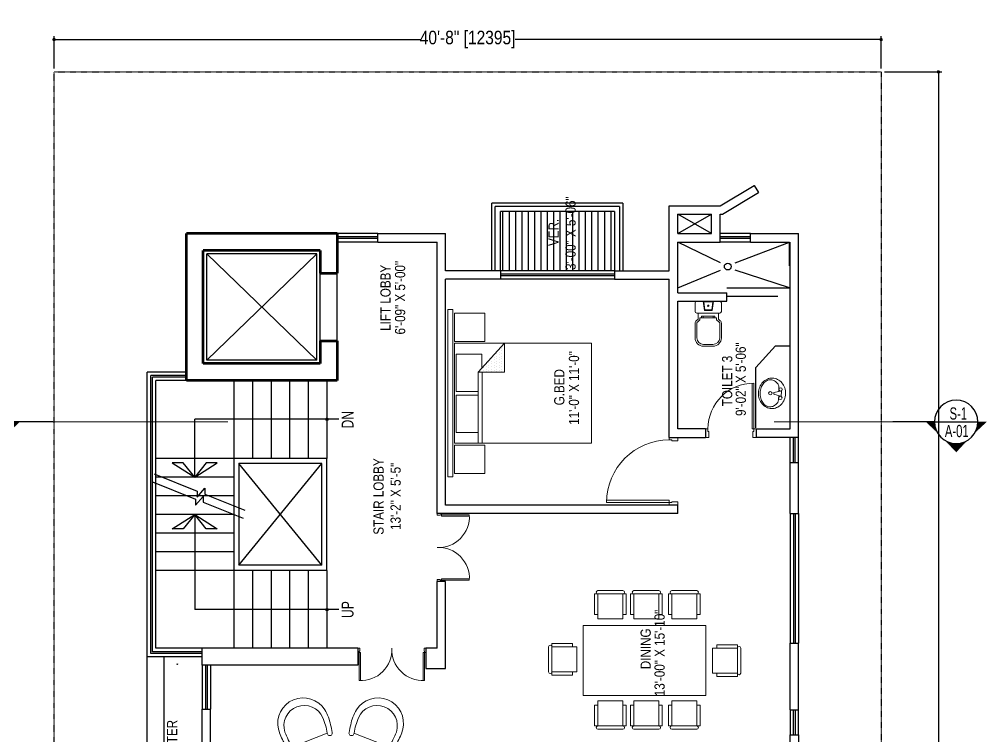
# Model space of a CAD drawing. Header units: inches. Extents: x 283072 to 301462, y 26630 to 62925.
# Drawn here: x 292649 to 293220, y 33186 to 33610 of the extents above; entities that cross this region are included whole.
import ezdxf
from ezdxf.enums import TextEntityAlignment as Align

# ---------------------------------------------------------------- set-up
doc = ezdxf.new("R2010")
doc.units = ezdxf.units.IN
doc.header["$MEASUREMENT"] = 0
doc.header["$PDMODE"] = 2
doc.linetypes.add('ACAD_ISO03W100', pattern=[30, 12, -18])
doc.linetypes.add('DASHDOT', pattern=[25.4, 12.7, -6.35, 0, -6.35])
doc.layers.get('0').update_dxf_attribs({"lineweight": 5})
doc.layers.add('A1-Sect_Symb', color=31, linetype='Continuous')
for name, color, linetype, lineweight in [('BUILDING_OUTER_P3', 1, 'Continuous', 35), ('Column R.C.C', 210, 'Continuous', 53), ('DIM', 4, 'Continuous', 13), ('Dimension.', 7, 'Continuous', 5), ('door', 35, 'Continuous', 13), ('Duct', 8, 'Continuous', 9), ('Floor line', 52, 'Continuous', 5), ('fur', 46, 'Continuous', 13), ('FURNITUR', 244, 'Continuous', 13), ('furniture', 126, 'Continuous', 13), ('Green-3', 64, 'Continuous', 9), ('Hatch', 8, 'Continuous', 9), ('Hatch Brick', 8, 'Continuous', 9), ('Railing', 30, 'Continuous', 25), ('slab', 86, 'Continuous', 9), ('stair', 190, 'Continuous', 13), ('Symbol', 110, 'Continuous', 9), ('Text Note', 2, 'Continuous', 15), ('Text Room name', 4, 'Continuous', 13), ('Text Room Size feet', 34, 'Continuous', 9), ('wall', 7, 'Continuous', 35), ('WHATCH', 26, 'Continuous', 13)]:
    doc.layers.add(name, color=color, linetype=linetype, lineweight=lineweight)
doc.layers.add('WIN', color=7, linetype='Continuous', lineweight=18, true_color=0x144fff)
doc.styles.add('ATT', font='TXT')
doc.styles.add('S_Swis721 LtCn BT', font='swisscl.ttf')
doc.styles.add('SIM-N', font='SIMPLEX.shx', dxfattribs={"width": 0.75})
doc.styles.add('SIM-VN', font='simplex.shx', dxfattribs={"width": 0.5})
doc.styles.get("Standard").update_dxf_attribs({"font": 'ARIALN.TTF'})
doc.styles.add('STYLUS', font='swisscl.ttf', dxfattribs={"width": 0.9})
doc.dimstyles.get("Standard").update_dxf_attribs({"dimtxt": 11, "dimasz": 2, "dimexe": 2, "dimexo": 2, "dimgap": 0.09, "dimtad": 0, "dimtih": 1, "dimtoh": 1, "dimdec": 4, "dimzin": 0, "dimdsep": 46, "dimlunit": 4, "dimtxsty": 'Standard', "dimblk": 'DOT', "dimcen": 0.09, "dimadec": 0, "dimazin": 0, "dimtfac": 1, "dimtdec": 4, "dimtofl": 0, "dimtmove": 0, "dimatfit": 3, "dimldrblk": 'DOT', "dimfxl": 1, "dimtolj": 1, "dimtzin": 0, "dimarcsym": 0})

# ---------------------------------------------------------------- blocks, each defined once
blk = doc.blocks.new('A$C6041352F')
at = {"layer": 'furniture', "lineweight": 0}
for p, q in [((50.63, 111.44), (31.93, 111.44)), ((31.93, 111.44), (31.93, 99.2)), ((48.66, 113.41), (33.89, 113.41)), ((33.89, 111.44), (33.89, 96.68)), ((48.66, 96.68), (48.66, 111.44)), ((50.63, 99.2), (50.63, 111.44)), ((31.93, 99.2), (33.89, 99.2)), ((48.66, 99.2), (50.63, 99.2)), ((61.2, 92.92), (19.86, 92.92)), ((19.86, 92.92), (19.86, 20.67)), ((33.89, 96.68), (48.66, 96.68)), ((61.2, 20.67), (61.2, 92.92)), ((1.97, 86.25), (1.97, 67.55)), ((14.21, 86.25), (1.97, 86.25)), ((14.21, 84.28), (14.21, 86.25)), ((67.66, 86.25), (79.9, 86.25)), ((67.66, 84.28), (67.66, 86.25)), ((79.9, 86.25), (79.9, 67.55)), ((0, 84.28), (0, 69.52)), ((16.73, 84.28), (1.97, 84.28)), ((16.73, 69.52), (16.73, 84.28)), ((65.14, 69.52), (65.14, 84.28)), ((65.14, 84.28), (79.9, 84.28)), ((81.87, 84.28), (81.87, 69.52)), ((1.97, 69.52), (16.73, 69.52)), ((14.21, 67.55), (14.21, 69.52)), ((79.9, 69.52), (65.14, 69.52)), ((67.66, 67.55), (67.66, 69.52)), ((0, 63.04), (0, 48.28)), ((1.97, 67.55), (14.21, 67.55)), ((1.97, 65.01), (1.97, 46.31)), ((14.21, 65.01), (1.97, 65.01)), ((16.73, 63.04), (1.97, 63.04)), ((14.21, 63.04), (14.21, 65.01)), ((16.73, 48.28), (16.73, 63.04)), ((65.14, 48.28), (65.14, 63.04)), ((65.14, 63.04), (79.9, 63.04)), ((79.9, 67.55), (67.66, 67.55)), ((67.66, 65.01), (79.9, 65.01)), ((67.66, 63.04), (67.66, 65.01)), ((79.9, 65.01), (79.9, 46.31)), ((81.87, 63.04), (81.87, 48.28)), ((1.97, 48.28), (16.73, 48.28)), ((1.97, 46.31), (14.21, 46.31)), ((14.21, 46.31), (14.21, 48.28)), ((79.9, 48.28), (65.14, 48.28)), ((67.66, 46.31), (67.66, 48.28)), ((79.9, 46.31), (67.66, 46.31)), ((0, 40.72), (0, 25.96)), ((1.97, 42.69), (1.97, 23.99)), ((14.21, 42.69), (1.97, 42.69)), ((16.73, 40.72), (1.97, 40.72)), ((14.21, 40.72), (14.21, 42.69)), ((16.73, 25.96), (16.73, 40.72)), ((65.14, 25.96), (65.14, 40.72)), ((65.14, 40.72), (79.9, 40.72)), ((67.66, 42.69), (79.9, 42.69)), ((67.66, 40.72), (67.66, 42.69)), ((79.9, 42.69), (79.9, 23.99)), ((81.87, 40.72), (81.87, 25.96)), ((1.97, 25.96), (16.73, 25.96)), ((1.97, 23.99), (14.21, 23.99)), ((14.21, 23.99), (14.21, 25.96)), ((79.9, 25.96), (65.14, 25.96)), ((67.66, 23.99), (67.66, 25.96)), ((79.9, 23.99), (67.66, 23.99)), ((19.86, 20.67), (61.2, 20.67)), ((31.18, 1.97), (31.18, 14.21)), ((31.18, 14.21), (33.15, 14.21)), ((33.15, 16.73), (47.91, 16.73)), ((33.15, 1.97), (33.15, 16.73)), ((47.91, 16.73), (47.91, 1.97)), ((47.91, 14.21), (49.88, 14.21)), ((49.88, 14.21), (49.88, 1.97)), ((49.88, 1.97), (31.18, 1.97)), ((47.91, 0), (33.15, 0))]:
    blk.add_line(p, q, dxfattribs=at)
for centre, start, end in [((33.89, 112.42), 90, 270), ((48.66, 112.42), 270, 90), ((0.98, 84.28), 0, 180), ((80.88, 84.28), 0, 180), ((0.98, 69.52), 180, 0), ((80.88, 69.52), 180, 0), ((0.98, 63.04), 0, 180), ((80.88, 63.04), 0, 180), ((0.98, 48.28), 180, 0), ((80.88, 48.28), 180, 0), ((0.98, 40.72), 0, 180), ((80.88, 40.72), 0, 180), ((0.98, 25.96), 180, 0), ((80.88, 25.96), 180, 0), ((33.15, 0.98), 90, 270), ((47.91, 0.98), 270, 90)]:
    blk.add_arc(centre, 0.984, start, end, dxfattribs=at)
blk = doc.blocks.new('A$C68BB3B16')
at = {"layer": 'door', "ltscale": 0.0025}
for p, q in [((0.75, 2.5), (0.75, 19)), ((1.5, 18.98), (1.5, 2.5)), ((38.5, 18.98), (38.5, 2.5)), ((39.25, 2.5), (39.25, 19)), ((0, 0), (0, 2.5)), ((0, 2.5), (0.75, 2.5)), ((1, 0), (0, 0)), ((1.5, 2.5), (0.75, 2.5)), ((0.75, 2.5), (0.75, 1.75)), ((0.75, 1.75), (1, 1.75)), ((1, 1.75), (1, 0)), ((38.5, 2.5), (39.25, 2.5)), ((39.25, 1.75), (39, 1.75)), ((39, 1.75), (39, 0)), ((39, 0), (40, 0)), ((39.25, 2.5), (39.25, 1.75)), ((40, 2.5), (39.25, 2.5)), ((40, 0), (40, 2.5))]:
    blk.add_line(p, q, dxfattribs=at)
for centre, start, end in [((1.84, 0.86), 357.2989, 93.45), ((38.16, 0.86), 86.55, 182.7011)]:
    blk.add_arc(centre, 18.18, start, end, dxfattribs=at)
blk = doc.blocks.new('DOOR-SS-30')
at = {"layer": 'door'}
for p, q in [((1.5, 5), (1.5, 32)), ((2.5, 5), (2.5, 32)), ((0, 0), (0, 5)), ((0, 5), (1.5, 5)), ((2, 0), (0, 0)), ((2.5, 5), (1.5, 5)), ((1.5, 5), (1.5, 3.5)), ((1.5, 3.5), (2, 3.5)), ((2, 3.5), (2, 0)), ((28, 3.5), (28.5, 3.5)), ((28, 0), (28, 3.5)), ((30, 0), (28, 0)), ((28.5, 5), (30, 5)), ((28.5, 3.5), (28.5, 5)), ((30, 5), (30, 0))]:
    blk.add_line(p, q, dxfattribs=at)
at = {"layer": 'door', "ltscale": 50}
blk.add_arc((1.5, 5), 27, 0, 90, dxfattribs=at)
blk = doc.blocks.new('BED-D60A')
for p, q in [((-30, -82), (-30, 0)), ((30, 0), (-30, 0)), ((30, 0), (30, -82)), ((-23.61, -14.23), (-23.61, -0.98)), ((-23.61, -0.98), (-1.29, -0.98)), ((-1.29, -0.98), (-1.29, -14.23)), ((0.97, -0.94), (0.97, -14.23)), ((23.3, -0.94), (0.97, -0.94)), ((23.3, -16.36), (23.3, -0.94)), ((12.58, -14.16), (-30, -14.16)), ((-30, -16.41), (12.58, -16.41)), ((12.58, -16.41), (12.58, -14.16)), ((30, -29.92), (12.58, -14.16)), ((12.58, -16.41), (12.58, -29.92)), ((12.84, -15.77), (12.84, -15.77)), ((13.62, -17.34), (13.62, -17.34)), ((15.09, -16.36), (23.3, -16.36)), ((15.19, -17.34), (15.19, -17.34)), ((12.84, -18.9), (12.84, -18.9)), ((12.84, -22.02), (12.84, -22.02)), ((13.62, -20.46), (13.62, -20.46)), ((14.41, -18.9), (14.41, -18.9)), ((14.41, -22.02), (14.41, -22.02)), ((15.19, -20.46), (15.19, -20.46)), ((15.97, -18.9), (15.97, -18.9)), ((15.97, -22.02), (15.97, -22.02)), ((16.75, -20.46), (16.75, -20.46)), ((17.53, -18.9), (17.53, -18.9)), ((17.53, -22.02), (17.53, -22.02)), ((18.31, -20.46), (18.31, -20.46)), ((19.09, -22.02), (19.09, -22.02)), ((20.66, -22.02), (20.66, -22.02)), ((12.84, -25.15), (12.84, -25.15)), ((12.84, -28.27), (12.84, -28.27)), ((13.62, -23.59), (13.62, -23.59)), ((13.62, -26.71), (13.62, -26.71)), ((14.41, -25.15), (14.41, -25.15)), ((14.41, -28.27), (14.41, -28.27)), ((15.19, -23.59), (15.19, -23.59)), ((15.19, -26.71), (15.19, -26.71)), ((15.97, -25.15), (15.97, -25.15)), ((15.97, -28.27), (15.97, -28.27)), ((16.75, -23.59), (16.75, -23.59)), ((16.75, -26.71), (16.75, -26.71)), ((17.53, -25.15), (17.53, -25.15)), ((17.53, -28.27), (17.53, -28.27)), ((18.31, -23.59), (18.31, -23.59)), ((18.31, -26.71), (18.31, -26.71)), ((19.09, -25.15), (19.09, -25.15)), ((19.09, -28.27), (19.09, -28.27)), ((19.87, -23.59), (19.87, -23.59)), ((19.87, -26.71), (19.87, -26.71)), ((20.66, -25.15), (20.66, -25.15)), ((20.66, -28.27), (20.66, -28.27)), ((21.44, -23.59), (21.44, -23.59)), ((21.44, -26.71), (21.44, -26.71)), ((22.22, -25.15), (22.22, -25.15)), ((22.22, -28.27), (22.22, -28.27)), ((23, -23.59), (23, -23.59)), ((23, -26.71), (23, -26.71)), ((23.78, -25.15), (23.78, -25.15)), ((23.78, -28.27), (23.78, -28.27)), ((24.56, -26.71), (24.56, -26.71)), ((25.34, -28.27), (25.34, -28.27)), ((26.12, -26.71), (26.12, -26.71)), ((26.91, -28.27), (26.91, -28.27)), ((12.58, -29.92), (30, -29.92)), ((13.62, -29.84), (13.62, -29.84)), ((15.19, -29.84), (15.19, -29.84)), ((16.75, -29.84), (16.75, -29.84)), ((18.31, -29.84), (18.31, -29.84)), ((19.87, -29.84), (19.87, -29.84)), ((21.44, -29.84), (21.44, -29.84)), ((23, -29.84), (23, -29.84)), ((24.56, -29.84), (24.56, -29.84)), ((26.12, -29.84), (26.12, -29.84)), ((27.69, -29.84), (27.69, -29.84)), ((29.25, -29.84), (29.25, -29.84)), ((30, -82), (-30, -82))]:
    blk.add_line(p, q)
blk = doc.blocks.new('DOOR-SS-40')
at = {"layer": 'door'}
for p, q in [((1.5, 5), (1.5, 42)), ((3, 41.97), (3, 5)), ((0, 0), (0, 5)), ((0, 5), (1.5, 5)), ((2, 0), (0, 0)), ((3, 5), (1.5, 5)), ((1.5, 5), (1.5, 3.5)), ((1.5, 3.5), (2, 3.5)), ((2, 3.5), (2, 0)), ((38, 3.5), (38.5, 3.5)), ((38, 0), (38, 3.5)), ((40, 0), (38, 0)), ((38.5, 5), (40, 5)), ((38.5, 3.5), (38.5, 5)), ((40, 5), (40, 0))]:
    blk.add_line(p, q, dxfattribs=at)
at = {"layer": 'door', "ltscale": 50}
blk.add_arc((1.5, 5), 37, 0, 90, dxfattribs=at)
blk = doc.blocks.new('Rak commode')
at = {"layer": 'furniture', "linetype": 'Continuous', "ltscale": 200}
for p, q in [((297652.27, 74249.91), (297652.27, 74254.91)), ((297653.27, 74255.91), (297666.77, 74255.91)), ((297657.77, 74250.54), (297657.02, 74255.91)), ((297657.77, 74250.54), (297657.02, 74255.91)), ((297657.02, 74255.91), (297663.02, 74255.91)), ((297657.99, 74250.79), (297657.31, 74255.66)), ((297657.31, 74255.66), (297662.73, 74255.66)), ((297662.73, 74255.66), (297662.05, 74250.79)), ((297662.27, 74250.54), (297663.02, 74255.91)), ((297663.02, 74255.91), (297662.27, 74250.54)), ((297667.77, 74254.91), (297667.77, 74249.91)), ((297666.77, 74248.91), (297653.27, 74248.91)), ((297654.08, 74245.36), (297654.08, 74248.91)), ((297657.77, 74250.54), (297662.27, 74250.54)), ((297662.27, 74250.54), (297657.77, 74250.54)), ((297662.05, 74250.79), (297657.99, 74250.79)), ((297665.96, 74245.36), (297665.96, 74248.91)), ((297652.27, 74234.41), (297652.27, 74242.89)), ((297652.27, 74234.41), (297652.27, 74242.89)), ((297652.97, 74244.41), (297654.08, 74245.36)), ((297652.97, 74244.41), (297654.08, 74245.36)), ((297653.27, 74234.41), (297653.27, 74242.89)), ((297653.62, 74243.65), (297655.08, 74244.9)), ((297654.08, 74245.36), (297654.08, 74247.13)), ((297655.08, 74244.9), (297655.08, 74246.13)), ((297655.08, 74246.13), (297664.96, 74246.13)), ((297656.08, 74246.13), (297656.08, 74247.13)), ((297663.96, 74247.13), (297656.08, 74247.13)), ((297656.08, 74247.13), (297663.96, 74247.13)), ((297657.08, 74246.13), (297657.08, 74247.13)), ((297662.96, 74247.13), (297662.96, 74246.13)), ((297663.96, 74247.13), (297663.96, 74246.13)), ((297664.96, 74246.13), (297664.96, 74244.9)), ((297664.96, 74244.9), (297666.42, 74243.65)), ((297665.96, 74247.13), (297665.96, 74245.36)), ((297667.07, 74244.41), (297665.96, 74245.36)), ((297665.96, 74245.36), (297667.07, 74244.41)), ((297666.77, 74242.89), (297666.77, 74234.41)), ((297667.77, 74242.89), (297667.77, 74234.41)), ((297667.77, 74242.89), (297667.77, 74234.41)), ((297662.77, 74230.41), (297657.27, 74230.41)), ((297662.77, 74229.41), (297657.27, 74229.41)), ((297662.77, 74229.41), (297657.27, 74229.41))]:
    blk.add_line(p, q, dxfattribs=at)
blk.add_circle((297660.02, 74253.26), 0.411, dxfattribs=at)
for centre, radius, start, end in [((297653.27, 74254.91), 1, 90, 180), ((297666.77, 74254.91), 1, 0, 90), ((297653.27, 74249.91), 1, 180, 270), ((297666.77, 74249.91), 1, 270, 0), ((297654.27, 74242.89), 2, 130.6233, 180), ((297654.27, 74242.89), 2, 130.6233, 180), ((297654.27, 74242.89), 1, 130.6233, 180), ((297665.77, 74242.89), 1, 0, 49.3767), ((297665.77, 74242.89), 2, 0, 49.3767), ((297665.77, 74242.89), 2, 0, 49.3767), ((297657.27, 74234.41), 5, 180, 270), ((297657.27, 74234.41), 5, 180, 270), ((297657.27, 74234.41), 4, 180, 270), ((297662.77, 74234.41), 5, 270, 0), ((297662.77, 74234.41), 4, 270, 0), ((297662.77, 74234.41), 5, 270, 0)]:
    blk.add_arc(centre, radius, start, end, dxfattribs=at)
blk = doc.blocks.new('15PLAV04')
at = {"color": 0, "linetype": 'ByBlock'}
for p, q in [((2.5, -1.5), (2.5, 1.5)), ((7, 0.5), (3, 1.5)), ((4, 1.25), (4, 3.635323)), ((7, -0.5), (7, 0.5)), ((3, -1.5), (7, -0.5)), ((4, -3.628449), (4, -1.25))]:
    blk.add_line(p, q, dxfattribs=at)
blk.add_lwpolyline([(8, 9, 0.109452), (4.986152, 8.332258, 0.102376), (2.343146, 6.363961, 0.093737), (0.622313, 3.491319, 0.088426), (0, 0, 0.088426), (0.622313, -3.491319, 0.093737), (2.343146, -6.363961, 0.102376), (4.986152, -8.332258, 0.109452), (8, -9, 0.109452), (11.013848, -8.332258, 0.102376), (13.656854, -6.363961, 0.093737), (15.377687, -3.491319, 0.088426), (16, 0, 0.088426), (15.377687, 3.491319, 0.093737), (13.656854, 6.363961, 0.102376), (11.013848, 8.332258, 0.109452)], format="xyb", close=True, dxfattribs=at)
for centre in [(3, 2.5), (9, 0), (3, -2.5)]:
    blk.add_circle(centre, 1, dxfattribs=at)
for centre, radius, start, end in [((9.915843, 1.787992), 6.448105, 118.911201, 143.130102), ((9, 3.446272), 4.553728, 90, 118.911201), ((9, 3.446272), 4.553728, 61.088799, 90), ((8.084157, 1.787992), 6.448105, 36.869898, 61.088799), ((7, 3.635323), 3, 146.09549, 180), ((11.358035, 0.706347), 8.250845, 143.130102, 146.09549), ((6.641965, 0.706347), 8.250845, 17.257939, 36.869898), ((4.368267, 0), 10.631733, 0, 17.257939), ((4.368267, 0), 10.631733, 342.742061, 0), ((7, -3.628449), 3, 180, 212.259808), ((9.915843, -1.787992), 6.448105, 212.259808, 241.088799), ((8.084157, -1.787992), 6.448105, 298.911201, 323.130102), ((6.641965, -0.706347), 8.250845, 323.130102, 342.742061), ((9, -3.446272), 4.553728, 241.088799, 270), ((9, -3.446272), 4.553728, 270, 298.911201)]:
    blk.add_arc(centre, radius, start, end, dxfattribs=at)
at = {"color": 0, "linetype": 'ByBlock', "style": 'ATT'}
for tag, p, flags in [('ITEM', (0, -17.5), 3), ('ROOM_NUMBER', (0, -26.5), 1)]:
    blk.add_attdef(tag, p, '', height=6, dxfattribs=dict(at, flags=flags))
blk = doc.blocks.new('_Dot')
at = {"color": 0, "linetype": 'Continuous', "lineweight": -2}
blk.add_line((-0.5, 0), (-1, 0), dxfattribs=at)
at = {"color": 0, "linetype": 'Continuous', "const_width": 0.5}
blk.add_lwpolyline([(-0.25, 0, 1), (0.25, 0, 1)], format="xyb", close=True, dxfattribs=at)
blk = doc.blocks.new('*D216')
at = {"layer": 'Defpoints', "color": 0, "linetype": 'Continuous', "lineweight": 30, "ltscale": 200, "transparency": 16777216}
for p in [(292669.59, 33597.65), (292669.59, 33578.58), (293157.59, 33578.58)]:
    blk.add_point(p, dxfattribs=at)
at = {"layer": 'DIM', "color": 0, "lineweight": -2, "ltscale": 200, "transparency": 16777216}
for p, q in [((292669.59, 33580.58), (292669.59, 33599.65)), ((293157.59, 33580.58), (293157.59, 33599.65)), ((292671.59, 33597.65), (292885.6, 33597.65)), ((293155.59, 33597.65), (292941.58, 33597.65))]:
    blk.add_line(p, q, dxfattribs=at)
at = {"layer": 'DIM', "color": 0, "linetype": 'Continuous', "lineweight": -2, "ltscale": 200, "transparency": 16777216, "xscale": 2, "yscale": 2, "zscale": 2, "rotation": 180}
blk.add_blockref('_Dot', (292669.59, 33597.65), dxfattribs=at)
at = {"layer": 'DIM', "color": 0, "linetype": 'Continuous', "lineweight": -2, "ltscale": 200, "transparency": 16777216, "xscale": 2, "yscale": 2, "zscale": 2}
blk.add_blockref('_Dot', (293157.59, 33597.65), dxfattribs=at)
at = {"layer": 'DIM', "color": 0, "linetype": 'Continuous', "lineweight": 30, "ltscale": 200, "transparency": 16777216, "insert": (292913.59, 33597.65), "char_height": 8, "attachment_point": 5}
blk.add_mtext('\\A1;40\'-8" [12395]', dxfattribs=at)
blk = doc.blocks.new('*D217')
at = {"layer": 'Defpoints', "color": 0, "linetype": 'Continuous', "lineweight": 30, "ltscale": 200, "transparency": 16777216}
for p in [(293157.59, 33578.58), (293191.42, 33578.58), (293157.59, 32423.58)]:
    blk.add_point(p, dxfattribs=at)
at = {"layer": 'DIM', "color": 0, "lineweight": -2, "ltscale": 200, "transparency": 16777216}
for p, q in [((293159.59, 33578.58), (293193.42, 33578.58)), ((293191.42, 33576.58), (293191.42, 33006.29)), ((293191.42, 32425.58), (293191.42, 32995.86)), ((293159.59, 32423.58), (293193.42, 32423.58))]:
    blk.add_line(p, q, dxfattribs=at)
at = {"layer": 'DIM', "color": 0, "linetype": 'Continuous', "lineweight": -2, "ltscale": 200, "transparency": 16777216, "xscale": 2, "yscale": 2, "zscale": 2}
for p, rotation in [((293191.42, 33578.58), 90), ((293191.42, 32423.58), 270)]:
    blk.add_blockref('_Dot', p, dxfattribs=dict(at, rotation=rotation))
at = {"layer": 'DIM', "color": 0, "linetype": 'Continuous', "lineweight": 30, "ltscale": 200, "transparency": 16777216, "insert": (293191.42, 33001.08), "char_height": 8, "attachment_point": 5}
blk.add_mtext('\\A1;96\'-3" [29337]', dxfattribs=at)
blk = doc.blocks.new('CH')
blk.add_line((0, -11.21), (0, 11.21))
for centre, radius, start, end in [((-0.49, 12.63), 1.51, 97.82942, 290.29121), ((8.71, -29.03), 44.17, 96.21352, 102.29946), ((8.71, -29.03), 41.17, 88.71167, 102.17111), ((8.91, -10.15), 25.52, 79.5291, 101.26444), ((9.25, -0.02), 12.16, 273.2409, 88.2088), ((10.92, -0.01), 15.19, 277.48677, 80.00976), ((-0.49, -12.63), 1.51, 70.86995, 263.19154), ((9.04, 30.73), 42.9, 257.83229, 271.20099), ((8.9, 30.01), 45.17, 257.7614, 263.88269), ((9.03, 12.75), 28.09, 259.87758, 277.92071)]:
    blk.add_arc(centre, radius, start, end)
blk = doc.blocks.new('A$C35C94D06')
at = {"layer": 'Column R.C.C', "color": 1, "linetype": 'Continuous', "ltscale": 200}
for p, q in [((23.4, 84.95), (0, 84.95)), ((0, 84.95), (0, -4)), ((23.4, 74.95), (23.4, 84.95)), ((86.81, 84.95), (63.4, 84.95)), ((63.4, 74.95), (63.4, 84.95)), ((86.81, 84.95), (86.81, -4)), ((23.4, 74.95), (10, 74.95)), ((10, 74.95), (10, 6)), ((76.81, 74.95), (63.4, 74.95)), ((76.81, 74.95), (76.81, 6)), ((10, 6), (76.81, 6)), ((0, -4), (86.81, -4))]:
    blk.add_line(p, q, dxfattribs=at)
at = {"layer": 'Hatch Brick'}
for p, q in [((23.4, 84.95), (63.4, 84.95)), ((23.4, 74.95), (63.4, 74.95)), ((12, 72.95), (12, 8)), ((12, 72.95), (74.81, 72.95)), ((12, 72.95), (74.81, 8)), ((12, 8), (74.81, 72.95)), ((74.81, 72.95), (74.81, 8)), ((12, 8), (74.81, 8))]:
    blk.add_line(p, q, dxfattribs=at)
blk = doc.blocks.new('W-IA-DETSYM')
at = {"linetype": 'Continuous'}
blk.add_line((3.56, 0), (-3.56, 0), dxfattribs=at)
blk.add_circle((0, 0), 3.56, dxfattribs=at)
for style, width, p in [('SIM-N', 0.75, (0, 0.36)), ('SIM-VN', 0.5, (0, -2.51))]:
    blk.add_attdef('X', text='', height=2, dxfattribs=dict(style=style, width=width)).set_placement(p, align=Align.CENTER)
blk = doc.blocks.new('*U20', base_point=(-403.52, 192.19))
at = {"color": 0}
for points in [[(-404.94, 190.12), (-403.52, 192.19), (-413.71, 182)], [(-406.12, 187.59), (-404.94, 190.12), (-413.71, 182)], [(-406.84, 184.9), (-406.12, 187.59), (-413.71, 182)], [(-413.71, 182), (-407.09, 182.12), (-406.84, 184.9)], [(-413.71, 182), (-407.08, 182), (-407.09, 182.12)]]:
    blk.add_solid(points, dxfattribs=at)
blk = doc.blocks.new('*U21', base_point=(-381.01, 194.55))
at = {"color": 0}
for points in [[(-391.09, 204.62), (-401.16, 194.55), (-398.85, 196.11)], [(-391.09, 204.62), (-398.85, 196.11), (-396.3, 197.25)], [(-391.09, 204.62), (-396.3, 197.25), (-393.59, 197.92)], [(-391.09, 204.62), (-393.59, 197.92), (-390.81, 198.12)], [(-382.85, 195.84), (-381.01, 194.55), (-391.09, 204.62)], [(-385.36, 197.06), (-382.85, 195.84), (-391.09, 204.62)], [(-388.04, 197.83), (-385.36, 197.06), (-391.09, 204.62)], [(-390.81, 198.12), (-388.04, 197.83), (-391.09, 204.62)]]:
    blk.add_solid(points, dxfattribs=at)
blk = doc.blocks.new('W-IA-DETFLAG')
blk.add_lwpolyline([(-3.56, -0.03, 0, 0, 0), (-5.03, -0.03, 0, 0, 0), (0, 5, 0, 0, 0), (5, 0, 0, 0, 0), (3.56, 0, 0.222, 0.222, 0), (10.44, 0, 0, 0, 0)], format="xyseb")
at = {"yscale": 0.2222222222222222, "zscale": 0.2222222222222222}
for name, p, xscale in [('*U21', (2.24, 2.76), 0.2222222222222222), ('*U20', (-2.76, 2.24), 0.2222222222222222), ('*U20', (2.76, 2.24), -0.2222222222222222)]:
    blk.add_blockref(name, p, dxfattribs=dict(at, xscale=xscale))

msp = doc.modelspace()

# ---------------------------------------------------------------- hatches: boundary and pattern name
at = {"layer": 'Hatch', "linetype": 'Continuous', "lineweight": 30, "ltscale": 200}
h = msp.add_hatch(dxfattribs=at)
h.set_pattern_fill('ANSI31', color=256, scale=30, angle=45, style=0)
h.set_pattern_definition([(90, (13064.4625, -17334.7587), (-3.75, 7e-16), [])])
h.paths.add_polyline_path([(293000.25937, 33496.15949), (292932.92604, 33496.15949), (292932.92604, 33461.15949), (293000.25937, 33461.15949)])
h.paths.add_polyline_path([(292968.80531, 33474.31554), (292968.80531, 33493.3551), (292959.80531, 33493.3551), (292959.80531, 33474.31554)], flags=24)

# ---------------------------------------------------------------- linework, layer by layer
at = {"layer": 'A1-Sect_Symb', "color": 7, "linetype": 'DASHDOT', "lineweight": 30, "ltscale": 0.003, "const_width": 0.75}
for points in [[(292772.25821, 33372.02563), (292654.36894, 33372.02563)], [(293094.40071, 33372.02563), (293179.0314, 33372.02563)]]:
    msp.add_lwpolyline(points, dxfattribs=at)
at = {"layer": 'BUILDING_OUTER_P3', "linetype": 'DASHDOT', "lineweight": 30, "ltscale": 0.02}
for p, q in [((292669.59271, 33578.57655), (293157.59271, 33578.57655)), ((292669.59271, 32423.57655), (292669.59271, 33578.57655)), ((293157.59271, 33578.57655), (293157.59271, 32423.57655))]:
    msp.add_line(p, q, dxfattribs=at)
at = {"layer": 'Dimension.', "linetype": 'ByBlock', "lineweight": 15, "ltscale": 200}
for points in [[(292747.63797, 33483.15949), (292900.59271, 33483.15949), (292900.59271, 33461.15949), (292927.92604, 33461.15949), (292927.92604, 33501.15949), (293005.25937, 33501.15949), (293005.25937, 33461.15949), (293032.59271, 33461.15949), (293032.59271, 33499.57655), (293062.59271, 33499.57655), (293082.59271, 33511.57655), (293085.16519, 33507.28909), (293063.97763, 33494.57655), (293062.59271, 33494.57655), (293062.59271, 33483.15949), (293108.90521, 33483.15949), (293108.90521, 33157.17261), (292977.90745, 33157.17261), (292977.90745, 33020.73511), (293108.90521, 33020.73511), (293108.59271, 32484.57655)], [(292756.90298, 32484.70155), (292756.90297, 32859.73518), (292718.21771, 32859.73518), (292718.21771, 32962.73485), (292718.59271, 32962.73485), (292718.59271, 33045.69906), (292718.21771, 33045.69906), (292718.21771, 33137.69906), (292724.59271, 33137.69906), (292724.59271, 33233.35054), (292724.59271, 33401.35054), (292747.63797, 33401.35054), (292747.63797, 33483.15949)]]:
    msp.add_lwpolyline(points, dxfattribs=at)
at = {"layer": 'Duct', "linetype": 'Continuous', "lineweight": 30, "ltscale": 200}
for p, q in [((293037.59271, 33483.15949), (293057.59271, 33494.57655)), ((293057.59271, 33483.15949), (293037.59271, 33494.57655))]:
    msp.add_line(p, q, dxfattribs=at)
at = {"layer": 'Floor line', "linetype": 'Continuous', "lineweight": 30, "ltscale": 200}
for p, q in [((292724.59271, 33137.69906), (292724.59271, 33233.35054)), ((292734.59271, 33137.69906), (292734.59271, 33233.35054))]:
    msp.add_line(p, q, dxfattribs=at)
at = {"layer": 'fur', "linetype": 'Continuous', "lineweight": 30, "ltscale": 200}
for p, q in [((293062.77282, 33465.78283), (293037.59271, 33478.15949)), ((293071.4126, 33465.78283), (293103.59271, 33478.15949)), ((293103.59271, 33464.15949), (293103.59271, 33478.15949)), ((293037.59271, 33451.15949), (293062.77282, 33461.53615)), ((293103.59271, 33451.15949), (293071.4126, 33461.53615))]:
    msp.add_line(p, q, dxfattribs=at)
msp.add_circle((293067.09271, 33463.65949), 1.99502, dxfattribs=at)
at = {"layer": 'FURNITUR', "linetype": 'Continuous', "lineweight": 30, "ltscale": 200}
for p, q in [((293095.3114, 33416.86837), (293083.59271, 33404.13705)), ((293095.3114, 33416.86837), (293103.59271, 33416.86837)), ((293083.59271, 33368.43949), (293083.59271, 33404.13705))]:
    msp.add_line(p, q, dxfattribs=at)
at = {"layer": 'furniture', "linetype": 'Continuous', "lineweight": 30, "ltscale": 200}
for p, q in [((293066.59271, 33451.15949), (293103.59271, 33451.15949)), ((293066.59271, 33446.15949), (293096.59271, 33446.15949))]:
    msp.add_line(p, q, dxfattribs=at)
at = {"layer": 'furniture', "lineweight": 0, "ltscale": 0.0025}
for points in [[(292904.96616, 33339.6392), (292904.96616, 33438.34001), (292902.0134, 33438.34001), (292902.0134, 33339.6392)], [(292923.66695, 33419.50142), (292923.66695, 33436.2337), (292905.95041, 33436.2337), (292905.95041, 33419.50142)], [(292923.66695, 33341.46989), (292923.66695, 33358.20218), (292905.95041, 33358.20218), (292905.95041, 33341.46989)]]:
    msp.add_lwpolyline(points, close=True, dxfattribs=at)
at = {"layer": 'Green-3', "lineweight": 30, "ltscale": 50}
for p, q in [((292742.04855, 33228.96383), (292742.04904, 33228.96793)), ((292742.18172, 33228.88683), (292742.20626, 33229.09148)), ((292742.3149, 33228.80983), (292742.36349, 33229.21504)), ((292742.44807, 33228.73283), (292742.52071, 33229.3386))]:
    msp.add_line(p, q, dxfattribs=at)
at = {"layer": 'Hatch Brick', "lineweight": 30}
for p, q in [((292759.63797, 33408.35054), (292759.63797, 33471.15949)), ((292824.59271, 33471.15949), (292759.63797, 33471.15949)), ((292824.59271, 33408.35054), (292759.63797, 33471.15949)), ((292759.63797, 33408.35054), (292824.59271, 33471.15949)), ((292824.59271, 33408.35054), (292824.59271, 33471.15949)), ((292826.59271, 33419.75502), (292826.59271, 33459.75502)), ((292836.59271, 33419.75502), (292836.59271, 33459.75502)), ((292824.59271, 33408.35054), (292759.63797, 33408.35054))]:
    msp.add_line(p, q, dxfattribs=at)
at = {"layer": 'Railing', "lineweight": 30}
for p, q in [((292929.92604, 33461.15949), (292929.92604, 33499.15949)), ((293003.25937, 33499.15949), (292929.92604, 33499.15949)), ((292932.92604, 33461.15949), (292932.92604, 33496.15949)), ((293000.25937, 33496.15949), (292932.92604, 33496.15949)), ((293000.25937, 33496.15949), (293000.25937, 33461.15949)), ((293003.25937, 33499.15949), (293003.25937, 33461.15949))]:
    msp.add_line(p, q, dxfattribs=at)
at = {"layer": 'Railing', "lineweight": 30, "ltscale": 10}
for p, q in [((292775.59273, 33350.35054), (292775.59274, 33284.35054)), ((292830.59273, 33350.35054), (292775.59273, 33350.35054)), ((292830.59274, 33284.35054), (292830.59273, 33350.35054)), ((292778.59274, 33347.35054), (292778.59274, 33287.35054)), ((292827.59273, 33347.35054), (292778.59274, 33347.35054)), ((292827.59274, 33287.35054), (292827.59273, 33347.35054)), ((292827.59274, 33287.35054), (292778.59274, 33287.35054)), ((292830.59274, 33284.35054), (292775.59274, 33284.35054))]:
    msp.add_line(p, q, dxfattribs=at)
at = {"layer": 'Railing', "linetype": 'Continuous', "lineweight": 30, "ltscale": 200}
for p, q in [((292778.59274, 33287.35054), (292827.59273, 33347.35054)), ((292827.59274, 33287.35054), (292778.59274, 33347.35054))]:
    msp.add_line(p, q, dxfattribs=at)
at = {"layer": 'slab', "lineweight": 30}
for p, q in [((292927.92604, 33461.15949), (292927.92604, 33501.15949)), ((293005.25937, 33501.15949), (292927.92604, 33501.15949)), ((293005.25937, 33501.15949), (293005.25937, 33461.15949))]:
    msp.add_line(p, q, dxfattribs=at)
at = {"layer": 'stair', "lineweight": 30, "ltscale": 10}
for p, q in [((292775.59273, 33396.35054), (292775.59273, 33350.35054)), ((292786.59273, 33396.35054), (292786.59273, 33350.35054)), ((292797.59273, 33396.35054), (292797.59273, 33350.35054)), ((292808.59273, 33396.35054), (292808.59273, 33350.35054)), ((292819.59273, 33396.35054), (292819.59273, 33350.35054)), ((292830.59273, 33396.35054), (292830.59273, 33350.35054)), ((292775.59273, 33350.35054), (292729.59271, 33350.35054)), ((292775.59274, 33339.35054), (292729.59271, 33339.35054)), ((292775.59274, 33328.35054), (292729.59271, 33328.35054)), ((292775.59274, 33317.35054), (292729.59271, 33317.35054)), ((292775.59274, 33306.35054), (292729.59271, 33306.35054)), ((292775.59274, 33295.35054), (292729.59271, 33295.35054)), ((292775.59274, 33284.35054), (292729.59271, 33284.35054)), ((292775.59274, 33284.35054), (292775.59274, 33238.35054)), ((292786.59274, 33284.35054), (292786.59274, 33238.35054)), ((292797.59274, 33284.35054), (292797.59274, 33238.35054)), ((292808.59274, 33284.35054), (292808.59274, 33238.35054)), ((292819.59274, 33284.35054), (292819.59274, 33238.35054)), ((292830.59274, 33284.35054), (292830.59274, 33238.35054))]:
    msp.add_line(p, q, dxfattribs=at)
at = {"layer": 'Symbol', "lineweight": 30}
for p, q in [((292837.53634, 33373.53062), (292752.58, 33373.53062)), ((292752.58, 33339.36596), (292752.58, 33373.53062)), ((292752.58, 33317.35004), (292752.58, 33261.16939)), ((292837.53634, 33261.16939), (292752.58, 33261.16939))]:
    msp.add_line(p, q, dxfattribs=at)
for points in [[(292739.30637, 33347.78759), (292752.59285, 33339.35009), (292765.87932, 33347.78759), (292759.4198, 33347.78759), (292752.59285, 33339.35009), (292745.76589, 33347.78759)], [(292739.29353, 33308.91254), (292752.58, 33317.35004), (292765.86648, 33308.91254), (292759.40696, 33308.91254), (292752.58, 33317.35004), (292745.75305, 33308.91254)]]:
    msp.add_lwpolyline(points, close=True, dxfattribs=at)
for points in [[(292727.59271, 33336.55002), (292753.11205, 33326.34228), (292753.00349, 33322.89067), (292757.60711, 33328.03928), (292757.49855, 33324.58768), (292781.1826, 33315.11406)], [(292728.57985, 33341.2753), (292754.09919, 33331.06756), (292753.99063, 33327.61595), (292758.59425, 33332.76456), (292758.48569, 33329.31296), (292782.16974, 33319.83934)]]:
    msp.add_lwpolyline(points, dxfattribs=at)
at = {"layer": 'Symbol', "lineweight": 30, "ltscale": 0.0025}
for centre in [(292830.59274, 33373.53062), (292830.59274, 33261.16939)]:
    msp.add_circle(centre, 0.75, dxfattribs=at)
at = {"layer": 'wall', "linetype": 'Continuous', "lineweight": 30, "ltscale": 200}
for p, q in [((293062.59271, 33499.57655), (293082.59271, 33511.57655)), ((293082.59271, 33511.57655), (293085.16519, 33507.28909)), ((293063.97763, 33494.57655), (293085.16519, 33507.28909)), ((293032.59271, 33461.15949), (293032.59271, 33499.57655)), ((293032.59271, 33499.57655), (293062.59271, 33499.57655)), ((293037.59271, 33483.15949), (293037.59271, 33494.57655)), ((293037.59271, 33494.57655), (293057.59271, 33494.57655)), ((293057.59271, 33483.15949), (293057.59271, 33494.57655)), ((293062.59271, 33478.15949), (293062.59271, 33494.57655)), ((293062.59271, 33494.57655), (293063.97763, 33494.57655)), ((292900.59271, 33461.15949), (292900.59271, 33483.15949)), ((293037.59271, 33483.15949), (293057.59271, 33483.15949)), ((292895.59271, 33317.85655), (292895.59271, 33478.15949)), ((293037.59271, 33478.15949), (293062.59271, 33478.15949)), ((293037.59271, 33448.15949), (293037.59271, 33478.15949)), ((293080.59271, 33478.15949), (293103.59271, 33478.15949)), ((292932.92604, 33461.15949), (292900.59271, 33461.15949)), ((292900.59271, 33322.85655), (292900.59271, 33456.15949)), ((292932.92604, 33456.15949), (292900.59271, 33456.15949)), ((292932.92604, 33461.15949), (292932.92604, 33456.15949)), ((293000.25937, 33461.15949), (293032.59271, 33461.15949)), ((293000.25937, 33461.15949), (293000.25937, 33456.15949)), ((293000.25937, 33456.15949), (293032.59271, 33456.15949)), ((293032.59271, 33362.85655), (293032.59271, 33456.15949)), ((293037.59271, 33448.15949), (293066.59271, 33448.15949)), ((293066.59271, 33443.15949), (293066.59271, 33448.15949)), ((293037.59271, 33367.85655), (293037.59271, 33443.15949)), ((293037.59271, 33443.15949), (293066.59271, 33443.15949)), ((293037.59271, 33322.85655), (292900.59271, 33322.85655)), ((293037.59271, 33317.85655), (293037.59271, 33322.85655)), ((293037.59271, 33317.85655), (292895.59271, 33317.85655)), ((292895.59271, 33238.35054), (292895.59271, 33277.85367)), ((292756.90297, 33133.69906), (292756.90297, 33202.35054)), ((292761.90297, 33133.69906), (292761.90297, 33202.35054))]:
    msp.add_line(p, q, dxfattribs=at)
at = {"layer": 'wall', "lineweight": 30}
for p, q in [((292860.59271, 33483.15949), (292900.59271, 33483.15949)), ((292860.59271, 33478.15949), (292860.59271, 33483.15949)), ((293037.59271, 33483.15949), (293057.59271, 33483.15949)), ((293080.59271, 33483.15949), (293108.90521, 33483.15949)), ((293080.59271, 33478.15949), (293080.59271, 33483.15949)), ((293108.90521, 33362.85655), (293108.90521, 33483.15949)), ((292860.59271, 33478.15949), (292895.59271, 33478.15949)), ((293037.59271, 33478.15949), (293049.59271, 33478.15949)), ((293103.90521, 33367.85655), (293103.90521, 33478.15949)), ((293053.90521, 33367.85655), (293037.59271, 33367.85655)), ((293053.90521, 33367.85655), (293053.90521, 33362.85655)), ((293083.90521, 33367.85655), (293103.90521, 33367.85655)), ((293083.90521, 33367.85655), (293083.90521, 33362.85655)), ((293032.59271, 33362.85655), (293053.90521, 33362.85655)), ((293108.90521, 33362.85655), (293083.90521, 33362.85655)), ((293108.90521, 33347.85655), (293103.90521, 33347.85655)), ((293103.90521, 33317.85655), (293103.90521, 33347.85655)), ((293108.90521, 33317.85655), (293108.90521, 33347.85655)), ((293103.90521, 33317.85655), (293108.90521, 33317.85655)), ((293103.90521, 33202.04761), (293103.90521, 33241.35054)), ((293103.90521, 33241.35054), (293108.90521, 33241.35054)), ((293103.90521, 33241.35054), (293103.90521, 33241.35054)), ((293103.90521, 33241.35054), (293108.90521, 33241.35054)), ((293108.90521, 33202.04761), (293108.90521, 33241.35054)), ((293108.90521, 33241.35054), (293108.90521, 33241.35054)), ((292848.90745, 33238.35054), (292756.90297, 33238.35054)), ((292848.90745, 33238.35054), (292848.90745, 33228.35054)), ((292848.90745, 33228.35054), (292756.90297, 33228.35054)), ((292756.90297, 33202.35054), (292761.90297, 33202.35054)), ((293103.90521, 33202.04761), (293108.90521, 33202.04761)), ((293103.90521, 33187.17261), (293108.90521, 33187.17261)), ((293103.90521, 33187.17261), (293103.90521, 33187.17261)), ((293103.90521, 33187.17261), (293108.90521, 33187.17261)), ((293108.90521, 33187.17261), (293108.90521, 33187.17261))]:
    msp.add_line(p, q, dxfattribs=at)
at = {"layer": 'wall', "lineweight": 30, "ltscale": 200}
msp.add_line((292756.90297, 33228.35054), (292756.90297, 33238.35054), dxfattribs=at)
for points in [[(292895.59271, 33238.35054), (292888.90745, 33238.35054), (292888.90745, 33226.35054), (292900.59271, 33226.35054), (292900.59271, 33277.85367), (292895.59271, 33277.85367)], [(293108.90521, 33187.17261), (293108.90521, 33157.17261), (293096.90521, 33157.17261), (293096.90521, 33162.17261), (293103.90521, 33162.17261), (293103.90521, 33187.17261)]]:
    msp.add_lwpolyline(points, dxfattribs=at)
at = {"layer": 'WIN', "linetype": 'Continuous', "lineweight": 30, "ltscale": 200}
for p, q in [((292860.59271, 33483.15949), (292836.59271, 33483.15949)), ((292860.59271, 33481.15949), (292836.59271, 33481.15949)), ((292860.59271, 33480.15949), (292836.59271, 33480.15949)), ((293080.59271, 33483.15949), (293062.59271, 33483.15949)), ((293080.59271, 33481.15949), (293062.59271, 33481.15949)), ((293080.59271, 33480.15949), (293062.59271, 33480.15949)), ((292860.59271, 33478.15949), (292836.59271, 33478.15949)), ((293080.59271, 33478.15949), (293062.59271, 33478.15949)), ((293000.25937, 33461.15949), (292932.92604, 33461.15949)), ((293000.25937, 33459.15949), (292932.92604, 33459.15949)), ((293000.25937, 33458.15949), (292932.92604, 33458.15949)), ((293000.25937, 33456.15949), (292932.92604, 33456.15949)), ((292724.59271, 33233.35054), (292724.59271, 33401.35054)), ((292747.63797, 33401.35054), (292724.59271, 33401.35054)), ((292726.59271, 33235.35054), (292726.59271, 33399.35054)), ((292747.63797, 33399.35054), (292726.59271, 33399.35054)), ((292727.59271, 33236.35054), (292727.59271, 33398.35054)), ((292747.63797, 33398.35054), (292727.59271, 33398.35054)), ((292729.59271, 33238.35054), (292729.59271, 33396.35054)), ((292747.63797, 33396.35054), (292729.59271, 33396.35054)), ((293103.90521, 33347.85655), (293103.90521, 33362.85655)), ((293105.90521, 33347.85655), (293105.90521, 33362.85655)), ((293106.90521, 33347.85655), (293106.90521, 33362.85655)), ((293108.90521, 33347.85655), (293108.90521, 33362.85655)), ((293103.90521, 33317.85655), (293103.90521, 33241.35054)), ((293105.90521, 33317.85655), (293105.90521, 33241.35054)), ((293106.90521, 33317.85655), (293106.90521, 33241.35054)), ((293108.90521, 33317.85655), (293108.90521, 33241.35054)), ((292756.90297, 33233.35054), (292724.59271, 33233.35054)), ((292756.90297, 33235.35054), (292726.59271, 33235.35054)), ((292756.90297, 33236.35054), (292727.59271, 33236.35054)), ((292756.90297, 33238.35054), (292729.59271, 33238.35054)), ((292756.90297, 33228.35054), (292756.90297, 33202.35054)), ((292758.90297, 33228.35054), (292758.90297, 33202.35054)), ((292759.90297, 33228.35054), (292759.90297, 33202.35054)), ((292761.90297, 33228.35054), (292761.90297, 33202.35054)), ((293103.90521, 33202.04761), (293103.90521, 33187.04761)), ((293105.90521, 33187.04761), (293105.90521, 33202.04761)), ((293106.90521, 33202.04761), (293106.90521, 33187.04761)), ((293108.90521, 33187.04761), (293108.90521, 33202.04761))]:
    msp.add_line(p, q, dxfattribs=at)
at = {"layer": 'WIN', "linetype": 'ACAD_ISO03W100', "lineweight": 30, "ltscale": 0.002}
for p, q in [((293105.90521, 33241.35054), (293105.90521, 33241.35054)), ((293106.90521, 33241.35054), (293106.90521, 33241.35054)), ((293105.90521, 33187.17261), (293105.90521, 33187.17261)), ((293106.90521, 33187.17261), (293106.90521, 33187.17261))]:
    msp.add_line(p, q, dxfattribs=at)

# ---------------------------------------------------------------- block references
at = {"layer": 'A1-Sect_Symb', "lineweight": 30}
ref = msp.add_blockref('W-IA-DETSYM', (293201.92292, 33372.02563), dxfattribs=dict(at, xscale=-3.599999999976717, yscale=3.599999999976717, zscale=3.599999999999642))
ref.add_attrib('X', 'S-1', dxfattribs={"layer": '0', "height": 7.2, "style": 'STYLUS', "width": 0.9}).set_placement((293203.11191, 33373.32782), align=Align.CENTER)
ref.add_attrib('X', 'A-01', dxfattribs={"layer": '0', "height": 7.2, "style": 'STYLUS', "width": 0.9}).set_placement((293202.19894, 33362.97891), align=Align.CENTER)
at = {"layer": 'A1-Sect_Symb', "lineweight": 30, "yscale": 3.599999999976717, "zscale": 3.599999999999642, "rotation": 180}
for p, xscale in [((292631.43493, 33372.02563), -3.599999999976717), ((293201.92292, 33372.02563), 3.599999999976717)]:
    msp.add_blockref('W-IA-DETFLAG', p, dxfattribs=dict(at, xscale=xscale))
at = {"layer": 'Column R.C.C', "linetype": 'Continuous', "lineweight": 30, "ltscale": 200, "xscale": -1, "rotation": 270}
msp.add_blockref('A$C35C94D06', (292751.63796, 33396.35055), dxfattribs=at)
at = {"layer": 'door', "lineweight": 30, "ltscale": 0.0025, "xscale": -1}
msp.add_blockref('DOOR-SS-30', (293083.90521, 33362.85655), dxfattribs=at)
at = {"layer": 'door', "lineweight": 30, "ltscale": 0.0025, "rotation": 90}
msp.add_blockref('DOOR-SS-40', (293037.59271, 33322.85655), dxfattribs=at)
at = {"layer": 'furniture', "linetype": 'Continuous', "lineweight": 30}
msp.add_blockref('Rak commode', (-4604.42611, -40812.74696), dxfattribs=at)
at = {"layer": 'furniture', "lineweight": 0, "ltscale": 0.0025, "xscale": 0.9842519685043953, "yscale": 0.9842519685043953, "zscale": 0.9842519685043953, "rotation": 90}
msp.add_blockref('BED-D60A', (292905.95041, 33388.9896), dxfattribs=at)
at = {"layer": 'furniture', "linetype": 'Continuous', "lineweight": 30, "xscale": -1, "rotation": 358.0443596043845}
msp.add_blockref('15PLAV04', (293101.19447, 33388.55051), dxfattribs=at)
at = {"layer": 'furniture', "lineweight": 30, "yscale": 0.9842519685205282, "zscale": 0.984251968504529}
for p, xscale, rotation in [((292820.52911, 33184.16848), -0.9842519684927499, 291.5644557023438), ((292856.81879, 33184.16848), 0.9842519685014411, 68.4355442963761)]:
    msp.add_blockref('CH', p, dxfattribs=dict(at, xscale=xscale, rotation=rotation))
at = {"layer": 'slab', "linetype": 'Continuous', "lineweight": 30, "ltscale": 200, "xscale": 1.000072209397331, "yscale": 1.000072209339123, "zscale": 1.000072209377698}
for p, rotation in [((292895.5927, 33317.85656), 270), ((292888.91034, 33238.35055), 180)]:
    msp.add_blockref('A$C68BB3B16', p, dxfattribs=dict(at, rotation=rotation))
at = {"layer": 'WHATCH', "linetype": 'Continuous', "lineweight": 30, "ltscale": 15, "rotation": 90}
msp.add_blockref('A$C6041352F', (293074.78035, 33190.54941), dxfattribs=at)

# ---------------------------------------------------------------- texts
at = {"layer": 'Text Note', "lineweight": 30, "style": 'S_Swis721 LtCn BT'}
for s, p in [('DN', (292842.77583, 33373.26182)), ('UP', (292842.77583, 33261.18665))]:
    msp.add_text(s, height=7, rotation=90, dxfattribs=at).set_placement(p, align=Align.MIDDLE_CENTER)
at = {"layer": 'Text Room name', "lineweight": 30, "ltscale": 200}
for s, p in [('VER.', (292964.30531, 33483.83532)), ('LIFT LOBBY', (292865.14741, 33445.19715)), ('TOILET 3', (293066.72866, 33396.10592)), ('G.BED', (292967.68528, 33392.4515)), ('STAIR LOBBY', (292861.03946, 33327.92365)), ('DINING', (293018.64642, 33238.02932)), ('PLANTER', (292739.2275, 33180.20813))]:
    msp.add_text(s, height=6, rotation=90, dxfattribs=at).set_placement(p, align=Align.MIDDLE_CENTER)
at = {"layer": 'Text Room Size feet', "lineweight": 30, "ltscale": 200}
for s, p in [('3\'-00" X 5\'-06"', (292974.36396, 33483.38062)), ('6\'-09" X 5\'-00"', (292873.74981, 33445.2795)), ('9\'-02" X 5\'-06"', (293074.74431, 33397.18892)), ('11\'-0" X 11\'-0"', (292976.3489, 33391.9906)), ('13\'-2" X 5\'-5"', (292871.11209, 33328.04691)), ('13\'-00" X 15\'-10"', (293026.86628, 33235.6014))]:
    msp.add_text(s, height=6, rotation=90, dxfattribs=at).set_placement(p, align=Align.MIDDLE_CENTER)

# ---------------------------------------------------------------- dimensions: what is measured, and where the dimension line sits
at = {"layer": 'DIM', "linetype": 'Continuous', "lineweight": 30, "ltscale": 200}
dim = msp.add_linear_dim(base=(292669.59271, 33597.64529), p1=(293157.59271, 33578.57655), p2=(292669.59271, 33578.57655), dimstyle='Standard', override={"dimtxt": 8, "dimfxl": 0.18}, dxfattribs=at)
dim.commit()
dim.dimension.update_dxf_attribs({"geometry": '*D216', "text_midpoint": (292913.59271, 33597.64529)})
dim = msp.add_linear_dim(base=(293191.42011, 33578.57655), p1=(293157.59271, 32423.57655), p2=(293157.59271, 33578.57655), angle=90, dimstyle='Standard', override={"dimtxt": 8, "dimfxl": 0.18}, dxfattribs=at)
dim.commit()
dim.dimension.update_dxf_attribs({"geometry": '*D217', "text_midpoint": (293191.42011, 33001.07655)})

doc.saveas('drawing.dxf')
